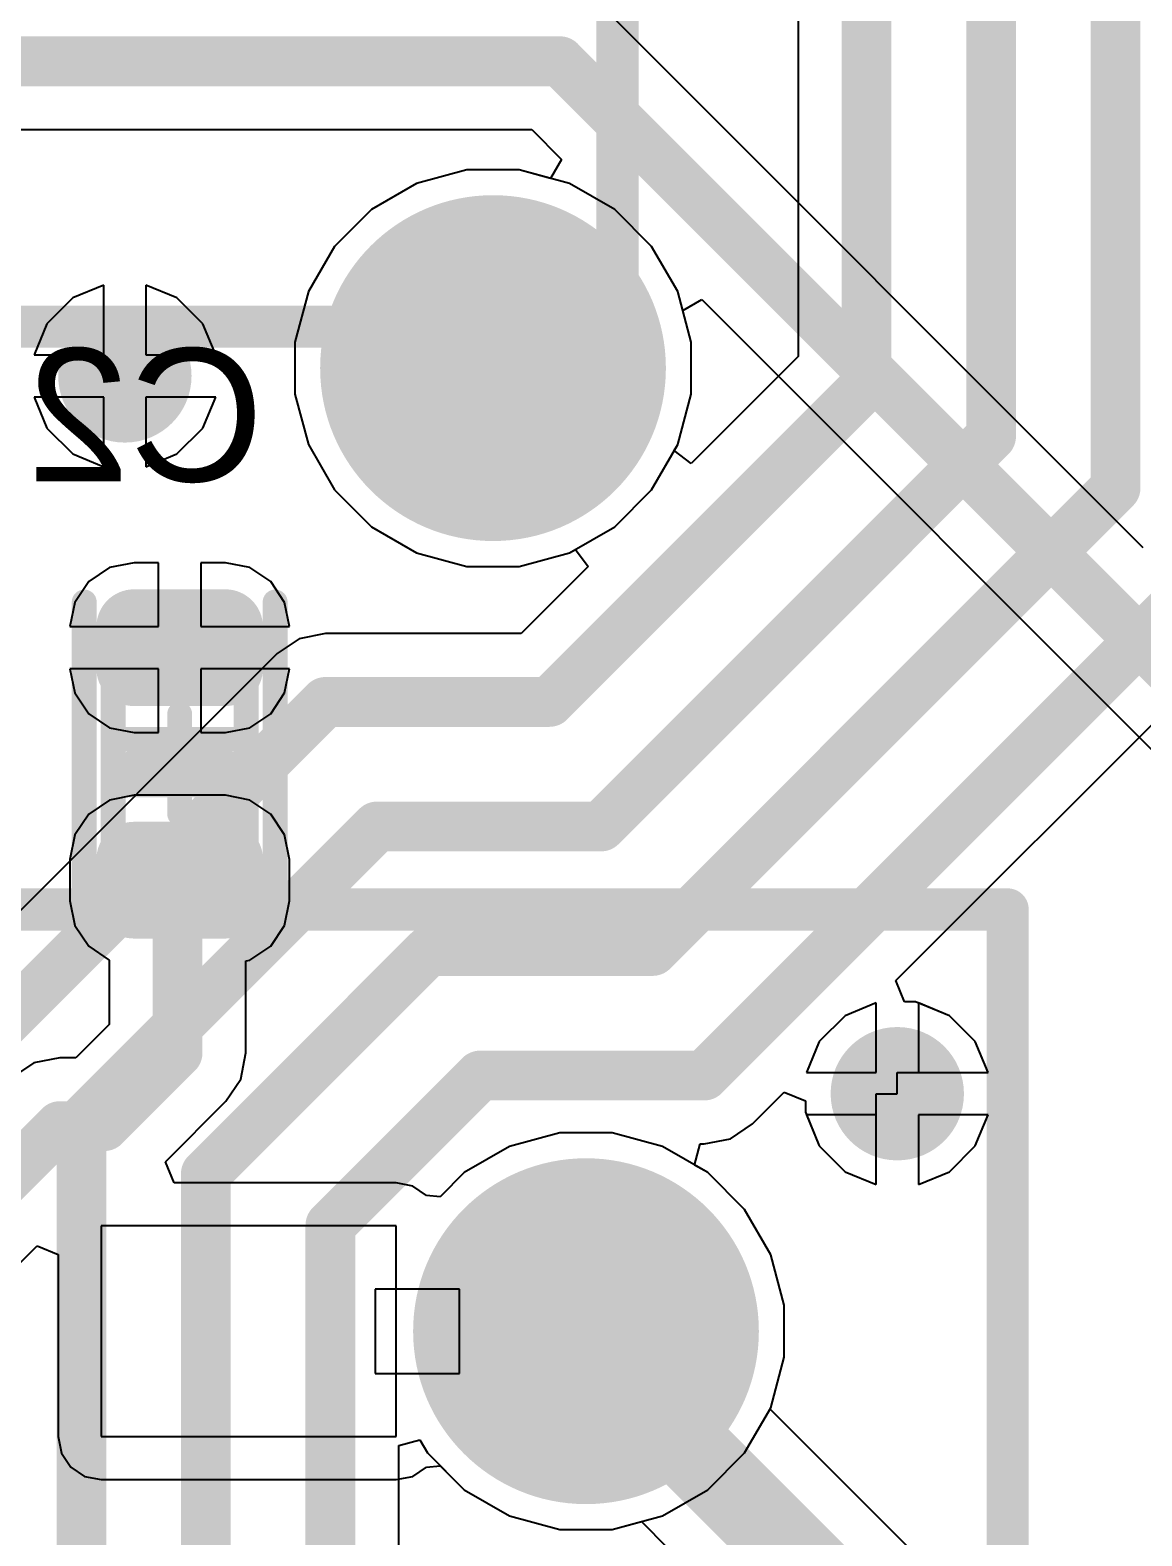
# Model space of a CAD drawing. Header units: inches. Extents: x -0.01 to 4.3, y -0.01 to 7.88.
# Drawn here: x 3.6205 to 3.8842, y 4.733 to 5.09 of the extents above; entities that cross this region are included whole.
import ezdxf

# ---------------------------------------------------------------- set-up
doc = ezdxf.new("R2010")
doc.units = ezdxf.units.IN
doc.header["$MEASUREMENT"] = 0
for name, color, linetype in [('Bottom Courtyard', 56, 'Continuous'), ('Bottom Layer', 5, 'Continuous'), ('Bottom Overlay', 54, 'Continuous'), ('Bottom Paste', 16, 'Continuous'), ('Bottom Solder', 6, 'Continuous'), ('Multi-Layer', 9, 'Continuous'), ('Pad Holes', 156, 'Continuous'), ('Top Layer', 1, 'Continuous'), ('Top Overlay', 2, 'Continuous'), ('Top Solder', 216, 'Continuous'), ('Via Holes', 16, 'Continuous')]:
    doc.layers.add(name, color=color, linetype=linetype)
doc.styles.add('Arial', font='', dxfattribs={"height": 0.2})
doc.styles.get('Arial').set_extended_font_data('Arial')

# ---------------------------------------------------------------- blocks, each defined once
blk = doc.blocks.new('B___P____4')
at = {"layer": 'Bottom Layer'}
h = blk.add_hatch(color=5, dxfattribs=at)
edge = h.paths.add_edge_path()
edge.add_arc((0.3, 0.95), 0.037, 0, 360)
at = {"layer": 'Bottom Solder'}
h = blk.add_hatch(color=6, dxfattribs=at)
edge = h.paths.add_edge_path()
edge.add_arc((0.3, 0.95), 0.041, 0, 360)
at = {"layer": 'Multi-Layer'}
h = blk.add_hatch(color=9, dxfattribs=at)
edge = h.paths.add_edge_path()
edge.add_arc((0.3, 0.95), 0.037, 0, 360)
at = {"layer": 'Pad Holes'}
h = blk.add_hatch(color=7, dxfattribs=at)
edge = h.paths.add_edge_path()
edge.add_arc((0.3, 0.95), 0.02, 0, 360)
at = {"layer": 'Top Layer'}
h = blk.add_hatch(color=1, dxfattribs=at)
edge = h.paths.add_edge_path()
edge.add_arc((0.3, 0.95), 0.037, 0, 360)
at = {"layer": 'Top Solder'}
h = blk.add_hatch(color=216, dxfattribs=at)
edge = h.paths.add_edge_path()
edge.add_arc((0.3, 0.95), 0.041, 0, 360)
at = {"layer": 'Bottom Layer'}
for p, q in [((0.255, 0.975), (0.185, 0.975)), ((0.185, 0.975), (0.185, 0.925)), ((0.255, 0.925), (0.255, 0.975)), ((0.27, 0.96), (0.25, 0.96)), ((0.25, 0.96), (0.25, 0.94)), ((0.27, 0.94), (0.27, 0.96)), ((0.25, 0.94), (0.27, 0.94)), ((0.185, 0.925), (0.255, 0.925))]:
    blk.add_line(p, q, dxfattribs=at)
at = {"layer": 'Top Overlay'}
for points in [[(-0.4, 1.05, 0.01, 0.01, 0), (0.4, 1.05, 0.01, 0.01, 0)], [(0.4, -1.05, 0.01, 0.01, 0), (0.4, 1.05, 0.01, 0.01, 0)]]:
    blk.add_lwpolyline(points, format="xyseb", dxfattribs=at)
blk.add_lwpolyline([(0.3975, 1.05, 0.005, 0.005, 1), (0.4025, 1.05, 0.005, 0.005, 1)], format="xyseb", close=True, dxfattribs=at)
blk.add_lwpolyline([(0.3975, 1.05, 0.005, 0.005, 1), (0.4025, 1.05, 0.005, 0.005, 1)], format="xyseb", close=True, dxfattribs=at)
blk = doc.blocks.new('B______7')
at = {"layer": 'Bottom Layer'}
h = blk.add_hatch(color=5, dxfattribs=at)
edge = h.paths.add_edge_path()
edge.add_arc((-0.12795, 0.08858), 0.037, 0, 360)
h = blk.add_hatch(color=5, dxfattribs=at)
edge = h.paths.add_edge_path()
edge.add_arc((0.12795, 0.08858), 0.037, 0, 360)
h = blk.add_hatch(color=5, dxfattribs=at)
edge = h.paths.add_edge_path()
edge.add_arc((-0.12795, -0.08858), 0.037, 0, 360)
h = blk.add_hatch(color=5, dxfattribs=at)
edge = h.paths.add_edge_path()
edge.add_arc((0.12795, -0.08858), 0.037, 0, 360)
at = {"layer": 'Bottom Solder'}
h = blk.add_hatch(color=6, dxfattribs=at)
edge = h.paths.add_edge_path()
edge.add_arc((-0.12795, 0.08858), 0.041, 0, 360)
h = blk.add_hatch(color=6, dxfattribs=at)
edge = h.paths.add_edge_path()
edge.add_arc((0.12795, 0.08858), 0.041, 0, 360)
h = blk.add_hatch(color=6, dxfattribs=at)
edge = h.paths.add_edge_path()
edge.add_arc((-0.12795, -0.08858), 0.041, 0, 360)
h = blk.add_hatch(color=6, dxfattribs=at)
edge = h.paths.add_edge_path()
edge.add_arc((0.12795, -0.08858), 0.041, 0, 360)
at = {"layer": 'Multi-Layer'}
h = blk.add_hatch(color=9, dxfattribs=at)
edge = h.paths.add_edge_path()
edge.add_arc((-0.12795, 0.08858), 0.037, 0, 360)
h = blk.add_hatch(color=9, dxfattribs=at)
edge = h.paths.add_edge_path()
edge.add_arc((0.12795, 0.08858), 0.037, 0, 360)
h = blk.add_hatch(color=9, dxfattribs=at)
edge = h.paths.add_edge_path()
edge.add_arc((-0.12795, -0.08858), 0.037, 0, 360)
h = blk.add_hatch(color=9, dxfattribs=at)
edge = h.paths.add_edge_path()
edge.add_arc((0.12795, -0.08858), 0.037, 0, 360)
at = {"layer": 'Pad Holes'}
h = blk.add_hatch(color=7, dxfattribs=at)
edge = h.paths.add_edge_path()
edge.add_arc((-0.12795, 0.08858), 0.02, 0, 360)
h = blk.add_hatch(color=7, dxfattribs=at)
edge = h.paths.add_edge_path()
edge.add_arc((0.12795, 0.08858), 0.02, 0, 360)
h = blk.add_hatch(color=7, dxfattribs=at)
edge = h.paths.add_edge_path()
edge.add_arc((-0.12795, -0.08858), 0.02, 0, 360)
h = blk.add_hatch(color=7, dxfattribs=at)
edge = h.paths.add_edge_path()
edge.add_arc((0.12795, -0.08858), 0.02, 0, 360)
at = {"layer": 'Top Layer'}
h = blk.add_hatch(color=1, dxfattribs=at)
edge = h.paths.add_edge_path()
edge.add_arc((-0.12795, 0.08858), 0.037, 0, 360)
h = blk.add_hatch(color=1, dxfattribs=at)
edge = h.paths.add_edge_path()
edge.add_arc((0.12795, 0.08858), 0.037, 0, 360)
h = blk.add_hatch(color=1, dxfattribs=at)
edge = h.paths.add_edge_path()
edge.add_arc((-0.12795, -0.08858), 0.037, 0, 360)
h = blk.add_hatch(color=1, dxfattribs=at)
edge = h.paths.add_edge_path()
edge.add_arc((0.12795, -0.08858), 0.037, 0, 360)
at = {"layer": 'Top Solder'}
h = blk.add_hatch(color=216, dxfattribs=at)
edge = h.paths.add_edge_path()
edge.add_arc((-0.12795, 0.08858), 0.041, 0, 360)
h = blk.add_hatch(color=216, dxfattribs=at)
edge = h.paths.add_edge_path()
edge.add_arc((0.12795, 0.08858), 0.041, 0, 360)
h = blk.add_hatch(color=216, dxfattribs=at)
edge = h.paths.add_edge_path()
edge.add_arc((-0.12795, -0.08858), 0.041, 0, 360)
h = blk.add_hatch(color=216, dxfattribs=at)
edge = h.paths.add_edge_path()
edge.add_arc((0.12795, -0.08858), 0.041, 0, 360)
at = {"layer": 'Top Overlay'}
for points in [[(-0.11811, -0.11811, 0.01, 0.01, 0), (-0.11811, 0.11811, 0.01, 0.01, 0)], [(0.11811, 0.11811, 0.01, 0.01, 0), (-0.11811, 0.11811, 0.01, 0.01, 0)], [(0.11811, -0.11811, 0.01, 0.01, 0), (0.11811, 0.11811, 0.01, 0.01, 0)], [(0.11811, -0.11811, 0.01, 0.01, 0), (-0.11811, -0.11811, 0.01, 0.01, 0)]]:
    blk.add_lwpolyline(points, format="xyseb", dxfattribs=at)
for points in [[(-0.12061, 0.11811, 0.005, 0.005, 1), (-0.11561, 0.11811, 0.005, 0.005, 1)], [(-0.12061, 0.11811, 0.005, 0.005, 1), (-0.11561, 0.11811, 0.005, 0.005, 1)], [(0.11561, 0.11811, 0.005, 0.005, 1), (0.12061, 0.11811, 0.005, 0.005, 1)], [(0.11561, 0.11811, 0.005, 0.005, 1), (0.12061, 0.11811, 0.005, 0.005, 1)], [(-0.12061, -0.11811, 0.005, 0.005, 1), (-0.11561, -0.11811, 0.005, 0.005, 1)], [(-0.12061, -0.11811, 0.005, 0.005, 1), (-0.11561, -0.11811, 0.005, 0.005, 1)], [(0.11561, -0.11811, 0.005, 0.005, 1), (0.12061, -0.11811, 0.005, 0.005, 1)], [(0.11561, -0.11811, 0.005, 0.005, 1), (0.12061, -0.11811, 0.005, 0.005, 1)]]:
    blk.add_lwpolyline(points, format="xyseb", close=True, dxfattribs=at)
blk = doc.blocks.new('C0603C_B_29')
at = {"layer": 'Bottom Layer'}
h = blk.add_hatch(color=5, dxfattribs=at)
edge = h.paths.add_edge_path()
edge.add_arc((-0.03248, 0.01083), 0.00492, 90, 180)
edge.add_line((-0.0374, 0.01083), (-0.0374, -0.01083))
edge.add_arc((-0.03248, -0.01083), 0.00492, 180, 270)
edge.add_line((-0.03248, -0.01575), (-0.02264, -0.01575))
edge.add_arc((-0.02264, -0.01083), 0.00492, 270, 360)
edge.add_line((-0.01772, -0.01083), (-0.01772, 0.01083))
edge.add_arc((-0.02264, 0.01083), 0.00492, 0, 90)
edge.add_line((-0.02264, 0.01575), (-0.03248, 0.01575))
h = blk.add_hatch(color=5, dxfattribs=at)
edge = h.paths.add_edge_path()
edge.add_arc((0.02264, 0.01083), 0.00492, 90, 180)
edge.add_line((0.01772, 0.01083), (0.01772, -0.01083))
edge.add_arc((0.02264, -0.01083), 0.00492, 180, 270)
edge.add_line((0.02264, -0.01575), (0.03248, -0.01575))
edge.add_arc((0.03248, -0.01083), 0.00492, 270, 360)
edge.add_line((0.0374, -0.01083), (0.0374, 0.01083))
edge.add_arc((0.03248, 0.01083), 0.00492, 0, 90)
edge.add_line((0.03248, 0.01575), (0.02264, 0.01575))
at = {"layer": 'Bottom Paste'}
h = blk.add_hatch(color=16, dxfattribs=at)
edge = h.paths.add_edge_path()
edge.add_arc((-0.03248, 0.01083), 0.00492, 90, 180)
edge.add_line((-0.0374, 0.01083), (-0.0374, -0.01083))
edge.add_arc((-0.03248, -0.01083), 0.00492, 180, 270)
edge.add_line((-0.03248, -0.01575), (-0.02264, -0.01575))
edge.add_arc((-0.02264, -0.01083), 0.00492, 270, 360)
edge.add_line((-0.01772, -0.01083), (-0.01772, 0.01083))
edge.add_arc((-0.02264, 0.01083), 0.00492, 0, 90)
edge.add_line((-0.02264, 0.01575), (-0.03248, 0.01575))
h = blk.add_hatch(color=16, dxfattribs=at)
edge = h.paths.add_edge_path()
edge.add_arc((0.02264, 0.01083), 0.00492, 90, 180)
edge.add_line((0.01772, 0.01083), (0.01772, -0.01083))
edge.add_arc((0.02264, -0.01083), 0.00492, 180, 270)
edge.add_line((0.02264, -0.01575), (0.03248, -0.01575))
edge.add_arc((0.03248, -0.01083), 0.00492, 270, 360)
edge.add_line((0.0374, -0.01083), (0.0374, 0.01083))
edge.add_arc((0.03248, 0.01083), 0.00492, 0, 90)
edge.add_line((0.03248, 0.01575), (0.02264, 0.01575))
at = {"layer": 'Bottom Solder'}
h = blk.add_hatch(color=6, dxfattribs=at)
edge = h.paths.add_edge_path()
edge.add_arc((-0.03248, 0.01083), 0.00892, 90, 180)
edge.add_line((-0.0414, 0.01083), (-0.0414, -0.01083))
edge.add_arc((-0.03248, -0.01083), 0.00892, 180, 270)
edge.add_line((-0.03248, -0.01975), (-0.02264, -0.01975))
edge.add_arc((-0.02264, -0.01083), 0.00892, 270, 360)
edge.add_line((-0.01372, -0.01083), (-0.01372, 0.01083))
edge.add_arc((-0.02264, 0.01083), 0.00892, 0, 90)
edge.add_line((-0.02264, 0.01975), (-0.03248, 0.01975))
h = blk.add_hatch(color=6, dxfattribs=at)
edge = h.paths.add_edge_path()
edge.add_arc((0.02264, 0.01083), 0.00892, 90, 180)
edge.add_line((0.01372, 0.01083), (0.01372, -0.01083))
edge.add_arc((0.02264, -0.01083), 0.00892, 180, 270)
edge.add_line((0.02264, -0.01975), (0.03248, -0.01975))
edge.add_arc((0.03248, -0.01083), 0.00892, 270, 360)
edge.add_line((0.0414, -0.01083), (0.0414, 0.01083))
edge.add_arc((0.03248, 0.01083), 0.00892, 0, 90)
edge.add_line((0.03248, 0.01975), (0.02264, 0.01975))
at = {"layer": 'Bottom Courtyard'}
for points in [[(-0.02756, 0.01575, 0.00591, 0.00591, 0), (-0.02756, -0.01575, 0.00591, 0.00591, 0)], [(-0.02756, 0.01575, 0.00591, 0.00591, 0), (0.02756, 0.01575, 0.00591, 0.00591, 0)], [(0.02756, 0.01575, 0.00591, 0.00591, 0), (0.02756, -0.01575, 0.00591, 0.00591, 0)], [(0, 0.01181, 0.00591, 0.00591, 0), (0, -0.01181, 0.00591, 0.00591, 0)], [(-0.01181, 0, 0.00591, 0.00591, 0), (0.01181, 0, 0.00591, 0.00591, 0)], [(-0.02756, -0.01575, 0.00591, 0.00591, 0), (0.02756, -0.01575, 0.00591, 0.00591, 0)]]:
    blk.add_lwpolyline(points, format="xyseb", dxfattribs=at)
for points in [[(-0.02904, 0.01575, 0.00295, 0.00295, 1), (-0.02608, 0.01575, 0.00295, 0.00295, 1)], [(-0.02904, 0.01575, 0.00295, 0.00295, 1), (-0.02608, 0.01575, 0.00295, 0.00295, 1)], [(0.02608, 0.01575, 0.00295, 0.00295, 1), (0.02904, 0.01575, 0.00295, 0.00295, 1)], [(0.02608, 0.01575, 0.00295, 0.00295, 1), (0.02904, 0.01575, 0.00295, 0.00295, 1)], [(-0.00148, 0.01181, 0.00295, 0.00295, 1), (0.00148, 0.01181, 0.00295, 0.00295, 1)], [(-0.01329, 0, 0.00295, 0.00295, 1), (-0.01033, 0, 0.00295, 0.00295, 1)], [(0.01033, 0, 0.00295, 0.00295, 1), (0.01329, 0, 0.00295, 0.00295, 1)], [(-0.00148, -0.01181, 0.00295, 0.00295, 1), (0.00148, -0.01181, 0.00295, 0.00295, 1)], [(-0.02904, -0.01575, 0.00295, 0.00295, 1), (-0.02608, -0.01575, 0.00295, 0.00295, 1)], [(-0.02904, -0.01575, 0.00295, 0.00295, 1), (-0.02608, -0.01575, 0.00295, 0.00295, 1)], [(0.02608, -0.01575, 0.00295, 0.00295, 1), (0.02904, -0.01575, 0.00295, 0.00295, 1)], [(0.02608, -0.01575, 0.00295, 0.00295, 1), (0.02904, -0.01575, 0.00295, 0.00295, 1)]]:
    blk.add_lwpolyline(points, format="xyseb", close=True, dxfattribs=at)
at = {"layer": 'Bottom Overlay'}
for points in [[(-0.03839, 0.02264, 0.00591, 0.00591, 0), (0.03839, 0.02264, 0.00591, 0.00591, 0)], [(-0.005, 0.01378, 0.00591, 0.00591, 0), (-0.005, -0.01378, 0.00591, 0.00591, 0)], [(0.00583, 0.01378, 0.00591, 0.00591, 0), (0.00583, -0.01378, 0.00591, 0.00591, 0)], [(-0.03839, -0.02264, 0.00591, 0.00591, 0), (0.03839, -0.02264, 0.00591, 0.00591, 0)]]:
    blk.add_lwpolyline(points, format="xyseb", dxfattribs=at)
for points in [[(-0.03986, 0.02264, 0.00295, 0.00295, 1), (-0.03691, 0.02264, 0.00295, 0.00295, 1)], [(0.03691, 0.02264, 0.00295, 0.00295, 1), (0.03986, 0.02264, 0.00295, 0.00295, 1)], [(-0.00648, 0.01378, 0.00295, 0.00295, 1), (-0.00352, 0.01378, 0.00295, 0.00295, 1)], [(0.00435, 0.01378, 0.00295, 0.00295, 1), (0.0073, 0.01378, 0.00295, 0.00295, 1)], [(-0.00648, -0.01378, 0.00295, 0.00295, 1), (-0.00352, -0.01378, 0.00295, 0.00295, 1)], [(0.00435, -0.01378, 0.00295, 0.00295, 1), (0.0073, -0.01378, 0.00295, 0.00295, 1)], [(-0.03986, -0.02264, 0.00295, 0.00295, 1), (-0.03691, -0.02264, 0.00295, 0.00295, 1)], [(0.03691, -0.02264, 0.00295, 0.00295, 1), (0.03986, -0.02264, 0.00295, 0.00295, 1)]]:
    blk.add_lwpolyline(points, format="xyseb", close=True, dxfattribs=at)

msp = doc.modelspace()

# ---------------------------------------------------------------- hatches: boundary and pattern name
at = {"layer": 'Bottom Layer'}
h = msp.add_hatch(color=5, dxfattribs=at)
edge = h.paths.add_edge_path()
edge.add_arc((3.643, 5.008), 0.01181, 0, 360)
h = msp.add_hatch(color=5, dxfattribs=at)
edge = h.paths.add_edge_path()
edge.add_arc((3.82619, 4.83781), 0.01181, 0, 360)
at = {"layer": 'Bottom Solder'}
h = msp.add_hatch(color=6, dxfattribs=at)
edge = h.paths.add_edge_path()
edge.add_arc((3.643, 5.008), 0.01581, 0, 360)
h = msp.add_hatch(color=6, dxfattribs=at)
edge = h.paths.add_edge_path()
edge.add_arc((3.82619, 4.83781), 0.01581, 0, 360)
at = {"layer": 'Top Layer'}
h = msp.add_hatch(color=1, dxfattribs=at)
edge = h.paths.add_edge_path()
edge.add_arc((3.643, 5.008), 0.01181, 0, 360)
h = msp.add_hatch(color=1, dxfattribs=at)
edge = h.paths.add_edge_path()
edge.add_arc((3.82619, 4.83781), 0.01181, 0, 360)
at = {"layer": 'Top Solder'}
h = msp.add_hatch(color=216, dxfattribs=at)
edge = h.paths.add_edge_path()
edge.add_arc((3.643, 5.008), 0.01581, 0, 360)
h = msp.add_hatch(color=216, dxfattribs=at)
edge = h.paths.add_edge_path()
edge.add_arc((3.82619, 4.83781), 0.01581, 0, 360)
at = {"layer": 'Via Holes'}
h = msp.add_hatch(color=7, dxfattribs=at)
edge = h.paths.add_edge_path()
edge.add_arc((3.643, 5.008), 0.00591, 0, 360)
h = msp.add_hatch(color=7, dxfattribs=at)
edge = h.paths.add_edge_path()
edge.add_arc((3.82619, 4.83781), 0.00591, 0, 360)

# ---------------------------------------------------------------- linework, layer by layer
at = {"layer": 'Bottom Layer'}
for p, q in [((3.88454, 4.96721), (3.75768, 5.09407)), ((3.19378, 5.06639), (3.7395, 5.06639)), ((3.7395, 5.06639), (3.74656, 5.05932)), ((3.74656, 5.05932), (3.74397, 5.05484)), ((3.72413, 5.05684), (3.71217, 5.05364)), ((3.7365, 5.05684), (3.72413, 5.05684)), ((3.74397, 5.05484), (3.7365, 5.05684)), ((3.71217, 5.05364), (3.70146, 5.04745)), ((3.70146, 5.04745), (3.69271, 5.0387)), ((3.69271, 5.0387), (3.68652, 5.02798)), ((3.638, 5.02954), (3.63065, 5.02649)), ((3.638, 5.013), (3.638, 5.02954)), ((3.65535, 5.02649), (3.648, 5.02954)), ((3.648, 5.02954), (3.648, 5.013)), ((3.68652, 5.02798), (3.68331, 5.01603)), ((3.63065, 5.02649), (3.62451, 5.02035)), ((3.66149, 5.02035), (3.65535, 5.02649)), ((3.77531, 5.0235), (3.7798, 5.02609)), ((3.77731, 5.01603), (3.77531, 5.0235)), ((3.7798, 5.02609), (3.95023, 4.85565)), ((3.62451, 5.02035), (3.62146, 5.013)), ((3.66454, 5.013), (3.66149, 5.02035)), ((3.62146, 5.013), (3.638, 5.013)), ((3.648, 5.013), (3.66454, 5.013)), ((3.68331, 5.01603), (3.68331, 5.00365)), ((3.77731, 5.00365), (3.77731, 5.01603)), ((3.638, 5.003), (3.62146, 5.003)), ((3.62146, 5.003), (3.62451, 4.99565)), ((3.638, 4.98646), (3.638, 5.003)), ((3.66454, 5.003), (3.648, 5.003)), ((3.648, 5.003), (3.648, 4.98646)), ((3.66149, 4.99565), (3.66454, 5.003)), ((3.68331, 5.00365), (3.68652, 4.9917)), ((3.77411, 4.9917), (3.77731, 5.00365)), ((3.62451, 4.99565), (3.63065, 4.98951)), ((3.65535, 4.98951), (3.66149, 4.99565)), ((3.68652, 4.9917), (3.69271, 4.98098)), ((3.76792, 4.98098), (3.77411, 4.9917)), ((3.63065, 4.98951), (3.638, 4.98646)), ((3.648, 4.98646), (3.65535, 4.98951)), ((3.69271, 4.98098), (3.70146, 4.97223)), ((3.75917, 4.97223), (3.76792, 4.98098)), ((3.70146, 4.97223), (3.71217, 4.96605)), ((3.74846, 4.96605), (3.75917, 4.97223)), ((3.64517, 4.96369), (3.63935, 4.96254)), ((3.651, 4.96369), (3.64517, 4.96369)), ((3.651, 4.94856), (3.651, 4.96369)), ((3.66683, 4.96369), (3.661, 4.96369)), ((3.661, 4.96369), (3.661, 4.94856)), ((3.67265, 4.96254), (3.66683, 4.96369)), ((3.71217, 4.96605), (3.72413, 4.96284)), ((3.72413, 4.96284), (3.7365, 4.96284)), ((3.7365, 4.96284), (3.74846, 4.96605)), ((3.63442, 4.95924), (3.63112, 4.9543)), ((3.63935, 4.96254), (3.63442, 4.95924)), ((3.67758, 4.95924), (3.67265, 4.96254)), ((3.68088, 4.9543), (3.67758, 4.95924)), ((3.63112, 4.9543), (3.62998, 4.94856)), ((3.68202, 4.94856), (3.68088, 4.9543)), ((3.62998, 4.94856), (3.651, 4.94856)), ((3.661, 4.94856), (3.68202, 4.94856)), ((3.651, 4.93856), (3.62998, 4.93856)), ((3.62998, 4.93856), (3.63112, 4.93282)), ((3.651, 4.92342), (3.651, 4.93856)), ((3.68202, 4.93856), (3.661, 4.93856)), ((3.661, 4.93856), (3.661, 4.92342)), ((3.68088, 4.93282), (3.68202, 4.93856)), ((3.63112, 4.93282), (3.63442, 4.92788)), ((3.67758, 4.92788), (3.68088, 4.93282)), ((3.63442, 4.92788), (3.63935, 4.92458)), ((3.67265, 4.92458), (3.67758, 4.92788)), ((3.63935, 4.92458), (3.64517, 4.92342)), ((3.64517, 4.92342), (3.651, 4.92342)), ((3.661, 4.92342), (3.66683, 4.92342)), ((3.66683, 4.92342), (3.67265, 4.92458)), ((3.63935, 4.90742), (3.63442, 4.90412)), ((3.64517, 4.90858), (3.63935, 4.90742)), ((3.66683, 4.90858), (3.64517, 4.90858)), ((3.67265, 4.90742), (3.66683, 4.90858)), ((3.67758, 4.90412), (3.67265, 4.90742)), ((3.63442, 4.90412), (3.63112, 4.89918)), ((3.68088, 4.89918), (3.67758, 4.90412)), ((3.63112, 4.89918), (3.62996, 4.89336)), ((3.68204, 4.89336), (3.68088, 4.89918)), ((3.62996, 4.89336), (3.62996, 4.88352)), ((3.68204, 4.88352), (3.68204, 4.89336)), ((3.62996, 4.88352), (3.63112, 4.8777)), ((3.68088, 4.8777), (3.68204, 4.88352)), ((3.63112, 4.8777), (3.63442, 4.87276)), ((3.67758, 4.87276), (3.68088, 4.8777)), ((3.63442, 4.87276), (3.63928, 4.86951)), ((3.67265, 4.86946), (3.67758, 4.87276)), ((3.63928, 4.86951), (3.63928, 4.85422)), ((3.67172, 4.86928), (3.67265, 4.86946)), ((3.67172, 4.8475), (3.67172, 4.86928)), ((3.82119, 4.85934), (3.81384, 4.8563)), ((3.82119, 4.84281), (3.82119, 4.85934)), ((3.83855, 4.8563), (3.83119, 4.85934)), ((3.83119, 4.85934), (3.83119, 4.84281)), ((3.81384, 4.8563), (3.8077, 4.85016)), ((3.84468, 4.85016), (3.83855, 4.8563)), ((3.63928, 4.85422), (3.6314, 4.84634)), ((3.8077, 4.85016), (3.80465, 4.84281)), ((3.84773, 4.84281), (3.84468, 4.85016)), ((3.62137, 4.8451), (3.61611, 4.84159)), ((3.62758, 4.84634), (3.62137, 4.8451)), ((3.6314, 4.84634), (3.62758, 4.84634)), ((3.67048, 4.84129), (3.67172, 4.8475)), ((3.66697, 4.83603), (3.67048, 4.84129)), ((3.80465, 4.84281), (3.82119, 4.84281)), ((3.83119, 4.84281), (3.84773, 4.84281)), ((3.65263, 4.82169), (3.66697, 4.83603)), ((3.82119, 4.83281), (3.80465, 4.83281)), ((3.80465, 4.83281), (3.8077, 4.82545)), ((3.82119, 4.81627), (3.82119, 4.83281)), ((3.84773, 4.83281), (3.83119, 4.83281)), ((3.83119, 4.83281), (3.83119, 4.81627)), ((3.84468, 4.82545), (3.84773, 4.83281)), ((3.74617, 4.8285), (3.73422, 4.82529)), ((3.75855, 4.8285), (3.74617, 4.8285)), ((3.7705, 4.82529), (3.75855, 4.8285)), ((3.73422, 4.82529), (3.7235, 4.81911)), ((3.78122, 4.81911), (3.7705, 4.82529)), ((3.8077, 4.82545), (3.81384, 4.81932)), ((3.83855, 4.81932), (3.84468, 4.82545)), ((3.6547, 4.81669), (3.65263, 4.82169)), ((3.70736, 4.81669), (3.6547, 4.81669)), ((3.71126, 4.81592), (3.70736, 4.81669)), ((3.7235, 4.81911), (3.71779, 4.81339)), ((3.78997, 4.81035), (3.78122, 4.81911)), ((3.81384, 4.81932), (3.82119, 4.81627)), ((3.83119, 4.81627), (3.83855, 4.81932)), ((3.71457, 4.81371), (3.71126, 4.81592)), ((3.71779, 4.81339), (3.71457, 4.81371)), ((3.79616, 4.79964), (3.78997, 4.81035)), ((3.60934, 4.78895), (3.62217, 4.80177)), ((3.62217, 4.80177), (3.62717, 4.7997)), ((3.62717, 4.7997), (3.62717, 4.7565)), ((3.79936, 4.78768), (3.79616, 4.79964)), ((3.79936, 4.77531), (3.79936, 4.78768)), ((3.79616, 4.76335), (3.79936, 4.77531)), ((3.796, 4.76309), (3.79616, 4.76335)), ((3.83931, 4.71978), (3.796, 4.76309)), ((3.62717, 4.7565), (3.62794, 4.75259)), ((3.62794, 4.75259), (3.63015, 4.74929)), ((3.63015, 4.74929), (3.63346, 4.74708)), ((3.71126, 4.74708), (3.71457, 4.74929)), ((3.71457, 4.74929), (3.71779, 4.7496)), ((3.71779, 4.7496), (3.7235, 4.74389)), ((3.63346, 4.74708), (3.63736, 4.7463)), ((3.63736, 4.7463), (3.70736, 4.7463)), ((3.70736, 4.7463), (3.71126, 4.74708)), ((3.7235, 4.74389), (3.73422, 4.7377)), ((3.73422, 4.7377), (3.74617, 4.7345)), ((3.74617, 4.7345), (3.75855, 4.7345)), ((3.75855, 4.7345), (3.76551, 4.73636)), ((3.76551, 4.73636), (3.77172, 4.73014))]:
    msp.add_line(p, q, dxfattribs=at)
for points in [[(3.18563, 5.0826, 0.01181, 0.01181, 0), (3.74621, 5.0826, 0.01181, 0.01181, 0)], [(3.74621, 5.0826, 0.01181, 0.01181, 0), (3.98622, 4.8426, 0.01181, 0.01181, 0)], [(3.6555, 4.88794, 0.01181, 0.01181, 0), (3.656, 4.88844, 0.01181, 0.01181, 0)], [(3.6555, 4.8475, 0.01181, 0.01181, 0), (3.6555, 4.88794, 0.01181, 0.01181, 0)], [(3.63812, 4.83012, 0.01181, 0.01181, 0), (3.6555, 4.8475, 0.01181, 0.01181, 0)], [(3.59312, 4.79566, 0.01181, 0.01181, 0), (3.62758, 4.83012, 0.01181, 0.01181, 0)], [(3.62758, 4.83012, 0.01181, 0.01181, 0), (3.63812, 4.83012, 0.01181, 0.01181, 0)], [(3.75236, 4.77812, 0.01969, 0.01969, 0), (3.75236, 4.7815, 0.01969, 0.01969, 0)], [(3.75236, 4.77812, 0.01969, 0.01969, 0), (3.825, 4.70548, 0.01969, 0.01969, 0)]]:
    msp.add_lwpolyline(points, format="xyseb", dxfattribs=at)
for points in [[(3.74326, 5.0826, 0.00591, 0.00591, 1), (3.74917, 5.0826, 0.00591, 0.00591, 1)], [(3.74326, 5.0826, 0.00591, 0.00591, 1), (3.74917, 5.0826, 0.00591, 0.00591, 1)], [(3.65255, 4.88794, 0.00591, 0.00591, 1), (3.65845, 4.88794, 0.00591, 0.00591, 1)], [(3.65255, 4.88794, 0.00591, 0.00591, 1), (3.65845, 4.88794, 0.00591, 0.00591, 1)], [(3.65305, 4.88844, 0.00591, 0.00591, 1), (3.65895, 4.88844, 0.00591, 0.00591, 1)], [(3.65255, 4.8475, 0.00591, 0.00591, 1), (3.65845, 4.8475, 0.00591, 0.00591, 1)], [(3.65255, 4.8475, 0.00591, 0.00591, 1), (3.65845, 4.8475, 0.00591, 0.00591, 1)], [(3.62462, 4.83012, 0.00591, 0.00591, 1), (3.63053, 4.83012, 0.00591, 0.00591, 1)], [(3.62462, 4.83012, 0.00591, 0.00591, 1), (3.63053, 4.83012, 0.00591, 0.00591, 1)], [(3.63517, 4.83012, 0.00591, 0.00591, 1), (3.64107, 4.83012, 0.00591, 0.00591, 1)], [(3.63517, 4.83012, 0.00591, 0.00591, 1), (3.64107, 4.83012, 0.00591, 0.00591, 1)], [(3.74744, 4.7815, 0.00984, 0.00984, 1), (3.75728, 4.7815, 0.00984, 0.00984, 1)], [(3.74744, 4.77812, 0.00984, 0.00984, 1), (3.75728, 4.77812, 0.00984, 0.00984, 1)], [(3.74744, 4.77812, 0.00984, 0.00984, 1), (3.75728, 4.77812, 0.00984, 0.00984, 1)]]:
    msp.add_lwpolyline(points, format="xyseb", close=True, dxfattribs=at)
at = {"layer": 'Top Layer'}
for p, q in [((3.80268, 5.21468), (3.80268, 5.01262)), ((3.72413, 5.05684), (3.71217, 5.05364)), ((3.7365, 5.05684), (3.72413, 5.05684)), ((3.74846, 5.05364), (3.7365, 5.05684)), ((3.71217, 5.05364), (3.70146, 5.04745)), ((3.75917, 5.04745), (3.74846, 5.05364)), ((3.70146, 5.04745), (3.69271, 5.0387)), ((3.76792, 5.0387), (3.75917, 5.04745)), ((3.69271, 5.0387), (3.68652, 5.02798)), ((3.77411, 5.02798), (3.76792, 5.0387)), ((3.638, 5.02954), (3.63065, 5.02649)), ((3.638, 5.013), (3.638, 5.02954)), ((3.65535, 5.02649), (3.648, 5.02954)), ((3.648, 5.02954), (3.648, 5.013)), ((3.68652, 5.02798), (3.68331, 5.01603)), ((3.77731, 5.01603), (3.77411, 5.02798)), ((3.63065, 5.02649), (3.62451, 5.02035)), ((3.66149, 5.02035), (3.65535, 5.02649)), ((3.62451, 5.02035), (3.62146, 5.013)), ((3.66454, 5.013), (3.66149, 5.02035)), ((3.62146, 5.013), (3.638, 5.013)), ((3.648, 5.013), (3.66454, 5.013)), ((3.68331, 5.01603), (3.68331, 5.00365)), ((3.77731, 5.00365), (3.77731, 5.01603)), ((3.80268, 5.01262), (3.77732, 4.98725)), ((3.638, 5.003), (3.62146, 5.003)), ((3.62146, 5.003), (3.62451, 4.99565)), ((3.638, 4.98646), (3.638, 5.003)), ((3.66454, 5.003), (3.648, 5.003)), ((3.648, 5.003), (3.648, 4.98646)), ((3.66149, 4.99565), (3.66454, 5.003)), ((3.68331, 5.00365), (3.68652, 4.9917)), ((3.77411, 4.9917), (3.77731, 5.00365)), ((3.62451, 4.99565), (3.63065, 4.98951)), ((3.65535, 4.98951), (3.66149, 4.99565)), ((3.68652, 4.9917), (3.69271, 4.98098)), ((3.77331, 4.99032), (3.77411, 4.9917)), ((3.63065, 4.98951), (3.638, 4.98646)), ((3.648, 4.98646), (3.65535, 4.98951)), ((3.77732, 4.98725), (3.77331, 4.99032)), ((3.69271, 4.98098), (3.70146, 4.97223)), ((3.70146, 4.97223), (3.71217, 4.96605)), ((3.74846, 4.96605), (3.74984, 4.96684)), ((3.74984, 4.96684), (3.75291, 4.96284)), ((3.71217, 4.96605), (3.72413, 4.96284)), ((3.72413, 4.96284), (3.7365, 4.96284)), ((3.7365, 4.96284), (3.74846, 4.96605)), ((3.75291, 4.96284), (3.73698, 4.94692)), ((3.82583, 4.86462), (3.91579, 4.95458)), ((3.68435, 4.94568), (3.67909, 4.94217)), ((3.69056, 4.94692), (3.68435, 4.94568)), ((3.73698, 4.94692), (3.69056, 4.94692)), ((3.67909, 4.94217), (3.59485, 4.85792)), ((3.8279, 4.85962), (3.82583, 4.86462)), ((3.83053, 4.85962), (3.8279, 4.85962)), ((3.83855, 4.8563), (3.83053, 4.85962)), ((3.84468, 4.85016), (3.83855, 4.8563)), ((3.84773, 4.84281), (3.84468, 4.85016)), ((3.82619, 4.83781), (3.82619, 4.84281)), ((3.82619, 4.84281), (3.84773, 4.84281)), ((3.79186, 4.83065), (3.79938, 4.83817)), ((3.79938, 4.83817), (3.80438, 4.8361)), ((3.82119, 4.81627), (3.82119, 4.83781)), ((3.82119, 4.83781), (3.82619, 4.83781)), ((3.80438, 4.8361), (3.80438, 4.83347)), ((3.7866, 4.82714), (3.79186, 4.83065)), ((3.80438, 4.83347), (3.8077, 4.82545)), ((3.84773, 4.83281), (3.83119, 4.83281)), ((3.83119, 4.83281), (3.83119, 4.81627)), ((3.84468, 4.82545), (3.84773, 4.83281)), ((3.78039, 4.8259), (3.7866, 4.82714)), ((3.77811, 4.8209), (3.77945, 4.8259)), ((3.77945, 4.8259), (3.78039, 4.8259)), ((3.8077, 4.82545), (3.81384, 4.81932)), ((3.83855, 4.81932), (3.84468, 4.82545)), ((3.78122, 4.81911), (3.77811, 4.8209)), ((3.78997, 4.81035), (3.78122, 4.81911)), ((3.81384, 4.81932), (3.82119, 4.81627)), ((3.83119, 4.81627), (3.83855, 4.81932)), ((3.79616, 4.79964), (3.78997, 4.81035)), ((3.79936, 4.78768), (3.79616, 4.79964)), ((3.79936, 4.77531), (3.79936, 4.78768)), ((3.79616, 4.76335), (3.79936, 4.77531)), ((3.78997, 4.75264), (3.79616, 4.76335)), ((3.70796, 4.75441), (3.71296, 4.75575)), ((3.71296, 4.75575), (3.71475, 4.75264)), ((3.70796, 4.70858), (3.70796, 4.75441)), ((3.71475, 4.75264), (3.7235, 4.74389)), ((3.78122, 4.74389), (3.78997, 4.75264)), ((3.7235, 4.74389), (3.73422, 4.7377)), ((3.7705, 4.7377), (3.78122, 4.74389)), ((3.73422, 4.7377), (3.74617, 4.7345)), ((3.75855, 4.7345), (3.7705, 4.7377)), ((3.74617, 4.7345), (3.75855, 4.7345))]:
    msp.add_line(p, q, dxfattribs=at)
for points in [[(3.8189, 5.0059, 0.01181, 0.01181, 0), (3.8189, 5.21468, 0.01181, 0.01181, 0)], [(3.84843, 4.99367, 0.01181, 0.01181, 0), (3.84843, 5.20245, 0.01181, 0.01181, 0)], [(3.87795, 4.98144, 0.01181, 0.01181, 0), (3.87795, 5.19021, 0.01181, 0.01181, 0)], [(3.7437, 4.9307, 0.01181, 0.01181, 0), (3.8189, 5.0059, 0.01181, 0.01181, 0)], [(3.75593, 4.90117, 0.01181, 0.01181, 0), (3.84843, 4.99367, 0.01181, 0.01181, 0)], [(3.76816, 4.87165, 0.01181, 0.01181, 0), (3.87795, 4.98144, 0.01181, 0.01181, 0)], [(3.78039, 4.84212, 0.01181, 0.01181, 0), (3.90748, 4.96921, 0.01181, 0.01181, 0)], [(3.60316, 4.8433, 0.01181, 0.01181, 0), (3.69056, 4.9307, 0.01181, 0.01181, 0)], [(3.69056, 4.9307, 0.01181, 0.01181, 0), (3.7437, 4.9307, 0.01181, 0.01181, 0)], [(3.63269, 4.83107, 0.01181, 0.01181, 0), (3.70279, 4.90117, 0.01181, 0.01181, 0)], [(3.70279, 4.90117, 0.01181, 0.01181, 0), (3.75593, 4.90117, 0.01181, 0.01181, 0)], [(3.66221, 4.81884, 0.01181, 0.01181, 0), (3.71502, 4.87165, 0.01181, 0.01181, 0)], [(3.71502, 4.87165, 0.01181, 0.01181, 0), (3.76816, 4.87165, 0.01181, 0.01181, 0)], [(3.69174, 4.80661, 0.01181, 0.01181, 0), (3.72725, 4.84212, 0.01181, 0.01181, 0)], [(3.72725, 4.84212, 0.01181, 0.01181, 0), (3.78039, 4.84212, 0.01181, 0.01181, 0)], [(3.63269, 4.66935, 0.01181, 0.01181, 0), (3.63269, 4.83107, 0.01181, 0.01181, 0)], [(3.66221, 4.68158, 0.01181, 0.01181, 0), (3.66221, 4.81884, 0.01181, 0.01181, 0)], [(3.69174, 4.69381, 0.01181, 0.01181, 0), (3.69174, 4.80661, 0.01181, 0.01181, 0)]]:
    msp.add_lwpolyline(points, format="xyseb", dxfattribs=at)
for points in [[(3.81595, 5.0059, 0.00591, 0.00591, 1), (3.82185, 5.0059, 0.00591, 0.00591, 1)], [(3.81595, 5.0059, 0.00591, 0.00591, 1), (3.82185, 5.0059, 0.00591, 0.00591, 1)], [(3.84547, 4.99367, 0.00591, 0.00591, 1), (3.85138, 4.99367, 0.00591, 0.00591, 1)], [(3.84547, 4.99367, 0.00591, 0.00591, 1), (3.85138, 4.99367, 0.00591, 0.00591, 1)], [(3.875, 4.98144, 0.00591, 0.00591, 1), (3.88091, 4.98144, 0.00591, 0.00591, 1)], [(3.875, 4.98144, 0.00591, 0.00591, 1), (3.88091, 4.98144, 0.00591, 0.00591, 1)], [(3.68761, 4.9307, 0.00591, 0.00591, 1), (3.69351, 4.9307, 0.00591, 0.00591, 1)], [(3.68761, 4.9307, 0.00591, 0.00591, 1), (3.69351, 4.9307, 0.00591, 0.00591, 1)], [(3.74075, 4.9307, 0.00591, 0.00591, 1), (3.74665, 4.9307, 0.00591, 0.00591, 1)], [(3.74075, 4.9307, 0.00591, 0.00591, 1), (3.74665, 4.9307, 0.00591, 0.00591, 1)], [(3.69984, 4.90117, 0.00591, 0.00591, 1), (3.70574, 4.90117, 0.00591, 0.00591, 1)], [(3.69984, 4.90117, 0.00591, 0.00591, 1), (3.70574, 4.90117, 0.00591, 0.00591, 1)], [(3.75298, 4.90117, 0.00591, 0.00591, 1), (3.75888, 4.90117, 0.00591, 0.00591, 1)], [(3.75298, 4.90117, 0.00591, 0.00591, 1), (3.75888, 4.90117, 0.00591, 0.00591, 1)], [(3.71207, 4.87165, 0.00591, 0.00591, 1), (3.71797, 4.87165, 0.00591, 0.00591, 1)], [(3.71207, 4.87165, 0.00591, 0.00591, 1), (3.71797, 4.87165, 0.00591, 0.00591, 1)], [(3.76521, 4.87165, 0.00591, 0.00591, 1), (3.77111, 4.87165, 0.00591, 0.00591, 1)], [(3.76521, 4.87165, 0.00591, 0.00591, 1), (3.77111, 4.87165, 0.00591, 0.00591, 1)], [(3.7243, 4.84212, 0.00591, 0.00591, 1), (3.7302, 4.84212, 0.00591, 0.00591, 1)], [(3.7243, 4.84212, 0.00591, 0.00591, 1), (3.7302, 4.84212, 0.00591, 0.00591, 1)], [(3.77744, 4.84212, 0.00591, 0.00591, 1), (3.78335, 4.84212, 0.00591, 0.00591, 1)], [(3.77744, 4.84212, 0.00591, 0.00591, 1), (3.78335, 4.84212, 0.00591, 0.00591, 1)], [(3.62973, 4.83107, 0.00591, 0.00591, 1), (3.63564, 4.83107, 0.00591, 0.00591, 1)], [(3.62973, 4.83107, 0.00591, 0.00591, 1), (3.63564, 4.83107, 0.00591, 0.00591, 1)], [(3.65926, 4.81884, 0.00591, 0.00591, 1), (3.66517, 4.81884, 0.00591, 0.00591, 1)], [(3.65926, 4.81884, 0.00591, 0.00591, 1), (3.66517, 4.81884, 0.00591, 0.00591, 1)], [(3.68879, 4.80661, 0.00591, 0.00591, 1), (3.69469, 4.80661, 0.00591, 0.00591, 1)], [(3.68879, 4.80661, 0.00591, 0.00591, 1), (3.69469, 4.80661, 0.00591, 0.00591, 1)]]:
    msp.add_lwpolyline(points, format="xyseb", close=True, dxfattribs=at)

# ---------------------------------------------------------------- block references
for name, p, rotation in [('B______7', (3.64173, 5.1378), 270), ('C0603C_B_29', (3.656, 4.916), 90)]:
    msp.add_blockref(name, p, dxfattribs=dict(rotation=rotation))
msp.add_blockref('B___P____4', (3.45236, 3.8315))

# ---------------------------------------------------------------- texts
at = {"layer": 'Bottom Overlay', "style": 'Arial', "text_generation_flag": 2}
msp.add_text('C2', height=0.031496, dxfattribs=at).set_placement((3.676, 4.983))

doc.saveas('drawing.dxf')
